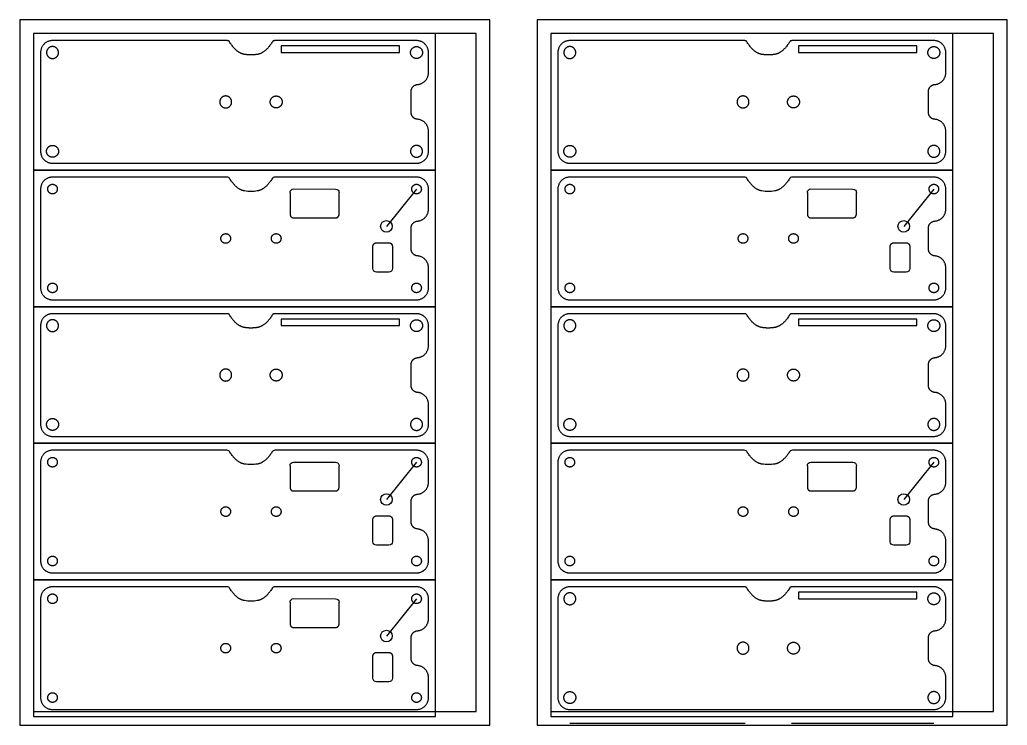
# Model space of a CAD drawing. Header units: millimetres. Extents: x 0 to 6370, y -460 to 1639.
# Drawn here: x 4022 to 4448.8, y 1115.7 to 1420.5 of the extents above; entities that cross this region are included whole.
import ezdxf

# ---------------------------------------------------------------- set-up
doc = ezdxf.new("R2010")
doc.units = ezdxf.units.MM
doc.layers.add('Default', color=7, linetype='Continuous', true_color=0x000000)
doc.layers.add('ESP', color=7, linetype='Continuous', true_color=0x000000)

msp = doc.modelspace()

# ---------------------------------------------------------------- linework, layer by layer
at = {"layer": 'Default', "color": 5}
for p, q in [((4031.01, 1406.35), (4031.01, 1363.67)), ((4198.64, 1397.67), (4198.64, 1406.35)), ((4254.57, 1406.35), (4254.57, 1363.67)), ((4422.21, 1397.67), (4422.21, 1406.35)), ((4191.14, 1380.49), (4191.14, 1389.54)), ((4414.71, 1380.49), (4414.71, 1389.54)), ((4198.64, 1363.67), (4198.64, 1372.35)), ((4422.21, 1363.67), (4422.21, 1372.35)), ((4031.01, 1347.35), (4031.01, 1304.67)), ((4198.64, 1338.67), (4198.64, 1347.35)), ((4254.57, 1347.35), (4254.57, 1304.67)), ((4422.21, 1338.67), (4422.21, 1347.35)), ((4191.14, 1321.49), (4191.14, 1330.54)), ((4414.71, 1321.49), (4414.71, 1330.54)), ((4198.64, 1304.67), (4198.64, 1313.35)), ((4422.21, 1304.67), (4422.21, 1313.35)), ((4031.01, 1288.35), (4031.01, 1245.67)), ((4198.64, 1279.67), (4198.64, 1288.35)), ((4254.57, 1288.35), (4254.57, 1245.67)), ((4422.21, 1279.67), (4422.21, 1288.35)), ((4191.14, 1262.49), (4191.14, 1271.54)), ((4414.71, 1262.49), (4414.71, 1271.54)), ((4198.64, 1245.67), (4198.64, 1254.35)), ((4422.21, 1245.67), (4422.21, 1254.35)), ((4031.01, 1229.35), (4031.01, 1186.67)), ((4198.64, 1220.67), (4198.64, 1229.35)), ((4254.57, 1229.35), (4254.57, 1186.67)), ((4422.21, 1220.67), (4422.21, 1229.35)), ((4191.14, 1203.49), (4191.14, 1212.54)), ((4414.71, 1203.49), (4414.71, 1212.54)), ((4198.64, 1186.67), (4198.64, 1195.35)), ((4422.21, 1186.67), (4422.21, 1195.35)), ((4031.01, 1170.35), (4031.01, 1127.67)), ((4198.64, 1161.67), (4198.64, 1170.35)), ((4254.57, 1170.35), (4254.57, 1127.67)), ((4422.21, 1161.67), (4422.21, 1170.35)), ((4191.14, 1144.49), (4191.14, 1153.54)), ((4414.71, 1144.49), (4414.71, 1153.54)), ((4198.64, 1127.67), (4198.64, 1136.35)), ((4422.21, 1127.67), (4422.21, 1136.35))]:
    msp.add_line(p, q, dxfattribs=at)
at = {"layer": 'Default', "color": 1}
for p, q in [((4138.84, 1345.85), (4138.84, 1336.44)), ((4160.01, 1336.44), (4160.01, 1345.85)), ((4362.41, 1345.85), (4362.41, 1336.44)), ((4383.57, 1336.44), (4383.57, 1345.85)), ((4140.34, 1334.94), (4158.51, 1334.94)), ((4363.91, 1334.94), (4382.07, 1334.94)), ((4176.15, 1324.14), (4181.55, 1324.14)), ((4399.71, 1324.14), (4405.11, 1324.14)), ((4138.84, 1227.85), (4138.84, 1218.44)), ((4160.01, 1218.44), (4160.01, 1227.85)), ((4362.41, 1227.85), (4362.41, 1218.44)), ((4383.57, 1218.44), (4383.57, 1227.85)), ((4140.34, 1216.94), (4158.51, 1216.94)), ((4363.91, 1216.94), (4382.07, 1216.94)), ((4176.15, 1206.14), (4181.55, 1206.14)), ((4399.71, 1206.14), (4405.11, 1206.14)), ((4138.84, 1168.85), (4138.84, 1159.44)), ((4160.01, 1159.44), (4160.01, 1168.85)), ((4140.34, 1157.94), (4158.51, 1157.94)), ((4176.15, 1147.14), (4181.55, 1147.14))]:
    msp.add_line(p, q, dxfattribs=at)
at = {"layer": 'Default', "color": 5}
for points in [[(4111.01, 1411.51), (4036.17, 1411.51)], [(4193.48, 1411.51), (4132.84, 1411.51)], [(4334.57, 1411.51), (4259.73, 1411.51)], [(4417.05, 1411.51), (4356.41, 1411.51)], [(4036.17, 1358.51), (4193.48, 1358.51)], [(4259.73, 1358.51), (4417.05, 1358.51)], [(4111.01, 1352.51), (4036.17, 1352.51)], [(4193.48, 1352.51), (4132.84, 1352.51)], [(4334.57, 1352.51), (4259.73, 1352.51)], [(4417.05, 1352.51), (4356.41, 1352.51)], [(4036.17, 1299.51), (4193.48, 1299.51)], [(4259.73, 1299.51), (4417.05, 1299.51)], [(4111.01, 1293.51), (4036.17, 1293.51)], [(4193.48, 1293.51), (4132.84, 1293.51)], [(4334.57, 1293.51), (4259.73, 1293.51)], [(4417.05, 1293.51), (4356.41, 1293.51)], [(4036.17, 1240.51), (4193.48, 1240.51)], [(4259.73, 1240.51), (4417.05, 1240.51)], [(4111.01, 1234.51), (4036.17, 1234.51)], [(4193.48, 1234.51), (4132.84, 1234.51)], [(4334.57, 1234.51), (4259.73, 1234.51)], [(4417.05, 1234.51), (4356.41, 1234.51)], [(4036.17, 1181.51), (4193.48, 1181.51)], [(4259.73, 1181.51), (4417.05, 1181.51)], [(4111.01, 1175.51), (4036.17, 1175.51)], [(4193.48, 1175.51), (4132.84, 1175.51)], [(4334.57, 1175.51), (4259.73, 1175.51)], [(4417.05, 1175.51), (4356.41, 1175.51)], [(4036.17, 1122.51), (4193.48, 1122.51)], [(4259.73, 1122.51), (4417.05, 1122.51)], [(4334.57, 1116.51), (4259.73, 1116.51)], [(4417.05, 1116.51), (4356.41, 1116.51)]]:
    msp.add_lwpolyline(points, dxfattribs=at)
at = {"layer": 'Default', "color": 1}
for points in [[(4186.16, 1409.2), (4135.01, 1409.2), (4135.01, 1406.35), (4186.16, 1406.35)], [(4409.72, 1409.2), (4358.57, 1409.2), (4358.57, 1406.35), (4409.72, 1406.35)], [(4186.16, 1291.2), (4135.01, 1291.2), (4135.01, 1288.35), (4186.16, 1288.35)], [(4409.72, 1291.2), (4358.57, 1291.2), (4358.57, 1288.35), (4409.72, 1288.35)], [(4409.72, 1173.2), (4358.57, 1173.2), (4358.57, 1170.35), (4409.72, 1170.35)]]:
    msp.add_lwpolyline(points, close=True, dxfattribs=at)
for points in [[(4183.05, 1322.64), (4183.05, 1313.01, -0.414214), (4181.55, 1311.51), (4176.15, 1311.51, -0.414214), (4174.65, 1313.01), (4174.65, 1322.64)], [(4406.61, 1322.64), (4406.61, 1313.01, -0.414214), (4405.11, 1311.51), (4399.71, 1311.51, -0.414214), (4398.21, 1313.01), (4398.21, 1322.64)], [(4183.05, 1204.64), (4183.05, 1195.01, -0.414214), (4181.55, 1193.51), (4176.15, 1193.51, -0.414214), (4174.65, 1195.01), (4174.65, 1204.64)], [(4406.61, 1204.64), (4406.61, 1195.01, -0.414214), (4405.11, 1193.51), (4399.71, 1193.51, -0.414214), (4398.21, 1195.01), (4398.21, 1204.64)], [(4183.05, 1145.64), (4183.05, 1136.01, -0.414214), (4181.55, 1134.51), (4176.15, 1134.51, -0.414214), (4174.65, 1136.01), (4174.65, 1145.64)]]:
    msp.add_lwpolyline(points, format="xyb", dxfattribs=at)
at = {"layer": 'Default', "color": 5}
for centre, radius, start, end in [((4111.01, 1342.06), 10.45, 84.953, 90), ((4111.85, 1351.56), 0.914, 31.4535, 84.953), ((4132, 1351.56), 0.914, 95.0479, 148.5465), ((4132.84, 1342.06), 10.45, 90, 95.0479), ((4334.57, 1342.06), 10.45, 84.953, 90), ((4335.41, 1351.56), 0.914, 31.4535, 84.953), ((4355.57, 1351.56), 0.914, 95.0479, 148.5465), ((4356.41, 1342.06), 10.45, 90, 95.0479), ((4111.01, 1224.06), 10.45, 84.953, 90), ((4111.85, 1233.56), 0.914, 31.4535, 84.953), ((4132, 1233.56), 0.914, 95.0479, 148.5465), ((4132.84, 1224.06), 10.45, 90, 95.0479), ((4334.57, 1224.06), 10.45, 84.953, 90), ((4335.41, 1233.56), 0.914, 31.4535, 84.953), ((4355.57, 1233.56), 0.914, 95.0479, 148.5465), ((4356.41, 1224.06), 10.45, 90, 95.0479), ((4111.01, 1165.06), 10.45, 84.953, 90), ((4111.85, 1174.56), 0.914, 31.4535, 84.953), ((4132, 1174.56), 0.914, 95.0479, 148.5465), ((4132.84, 1165.06), 10.45, 90, 95.0479), ((4334.57, 1106.06), 10.45, 84.953, 90), ((4356.41, 1106.06), 10.45, 90, 95.0479)]:
    msp.add_arc(centre, radius, start, end, dxfattribs=at)
at = {"layer": 'Default', "color": 5, "extrusion": (0, 0, -1)}
for centre, start, end in [((-4121.92, 1363.56), 270, 279.1551), ((-4121.92, 1363.56), 260.8449, 270), ((-4345.49, 1363.56), 270, 279.1551), ((-4345.49, 1363.56), 260.8449, 270), ((-4121.92, 1245.56), 270, 279.1551), ((-4121.92, 1245.56), 260.8449, 270), ((-4345.49, 1245.56), 270, 279.1551), ((-4345.49, 1245.56), 260.8449, 270), ((-4121.92, 1186.56), 270, 279.1551), ((-4121.92, 1186.56), 260.8449, 270)]:
    msp.add_arc(centre, 17.24, start, end, dxfattribs=at)
at = {"layer": 'Default', "color": 1, "extrusion": (0, 0, -1)}
for centre, start, end in [((-4140.34, 1345.91), 357.9601, 87.9601), ((-4158.51, 1345.85), 90, 180), ((-4363.91, 1345.91), 357.9601, 87.9601), ((-4382.07, 1345.85), 90, 180), ((-4140.34, 1227.91), 357.9601, 87.9601), ((-4158.51, 1227.85), 90, 180), ((-4363.91, 1227.91), 357.9601, 87.9601), ((-4382.07, 1227.85), 90, 180), ((-4140.34, 1168.91), 357.9601, 87.9601), ((-4158.51, 1168.85), 90, 180)]:
    msp.add_arc(centre, 1.5, start, end, dxfattribs=at)
at = {"layer": 'Default', "color": 5}
for points, weights in [([(4036.17, 1411.51), (4031.01, 1411.51), (4031.01, 1406.35)], [1, 0.707106781187, 1]), ([(4111.93, 1411.47), (4111.47, 1411.51), (4111.01, 1411.51)], [1, 0.999030253958, 1]), ([(4111.01, 1411.51), (4111.01, 1411.51), (4111.01, 1411.51)], [0.999994862204, 0.999996238624, 0.999997615138]), ([(4112.63, 1411.04), (4112.39, 1411.43), (4111.93, 1411.47)], [1, 0.89298073496, 1]), ([(4119.18, 1405.54), (4115.64, 1406.11), (4112.63, 1411.04)], [1, 0.979064273689, 1]), ([(4131.22, 1411.04), (4128.21, 1406.11), (4124.67, 1405.54)], [1.00000237525, 0.979066609271, 1.00000237525]), ([(4131.92, 1411.47), (4131.46, 1411.43), (4131.22, 1411.04)], [1, 0.892984221784, 1]), ([(4132.84, 1411.51), (4132.38, 1411.51), (4131.92, 1411.47)], [1, 0.999029913385, 1]), ([(4198.64, 1406.35), (4198.64, 1411.51), (4193.48, 1411.51)], [1, 0.707106781187, 1]), ([(4198.64, 1406.35), (4198.64, 1411.51), (4193.48, 1411.51)], [1, 0.707106781187, 1]), ([(4259.73, 1411.51), (4254.57, 1411.51), (4254.57, 1406.35)], [1, 0.707106781187, 1]), ([(4335.49, 1411.47), (4335.03, 1411.51), (4334.57, 1411.51)], [1, 0.999030253958, 1]), ([(4334.57, 1411.51), (4334.57, 1411.51), (4334.57, 1411.51)], [0.999994862204, 0.999996238624, 0.999997615138]), ([(4336.19, 1411.04), (4335.95, 1411.43), (4335.49, 1411.47)], [1, 0.89298073496, 1]), ([(4342.75, 1405.54), (4339.21, 1406.11), (4336.19, 1411.04)], [1, 0.979064273689, 1]), ([(4354.79, 1411.04), (4351.77, 1406.11), (4348.23, 1405.54)], [1.00000237525, 0.979066609271, 1.00000237525]), ([(4355.49, 1411.47), (4355.03, 1411.43), (4354.79, 1411.04)], [1, 0.892984221784, 1]), ([(4356.41, 1411.51), (4355.95, 1411.51), (4355.49, 1411.47)], [1, 0.999029913385, 1]), ([(4422.21, 1406.35), (4422.21, 1411.51), (4417.05, 1411.51)], [1, 0.707106781187, 1]), ([(4422.21, 1406.35), (4422.21, 1411.51), (4417.05, 1411.51)], [1, 0.707106781187, 1]), ([(4121.92, 1405.32), (4120.54, 1405.32), (4119.18, 1405.54)], [1, 0.996810239212, 1]), ([(4124.67, 1405.54), (4123.3, 1405.32), (4121.92, 1405.32)], [1, 0.996810235292, 1]), ([(4345.49, 1405.32), (4344.11, 1405.32), (4342.75, 1405.54)], [1, 0.996810239212, 1]), ([(4348.23, 1405.54), (4346.87, 1405.32), (4345.49, 1405.32)], [1, 0.996810235292, 1]), ([(4193.9, 1392.53), (4198.64, 1392.91), (4198.64, 1397.67)], [1, 0.735061629416, 1]), ([(4417.46, 1392.53), (4422.21, 1392.91), (4422.21, 1397.67)], [1, 0.735061629416, 1]), ([(4191.14, 1389.54), (4191.14, 1392.31), (4193.9, 1392.53)], [1, 0.735061629416, 1]), ([(4414.71, 1389.54), (4414.71, 1392.31), (4417.46, 1392.53)], [1, 0.735061629416, 1]), ([(4193.9, 1377.5), (4191.14, 1377.72), (4191.14, 1380.49)], [1, 0.735061629416, 1]), ([(4417.46, 1377.5), (4414.71, 1377.72), (4414.71, 1380.49)], [1, 0.735061629416, 1]), ([(4198.64, 1372.35), (4198.64, 1377.11), (4193.9, 1377.5)], [1, 0.735061629416, 1]), ([(4422.21, 1372.35), (4422.21, 1377.11), (4417.46, 1377.5)], [1, 0.735061629416, 1]), ([(4031.01, 1363.67), (4031.01, 1358.51), (4036.17, 1358.51)], [1, 0.707106781187, 1]), ([(4193.48, 1358.51), (4198.64, 1358.51), (4198.64, 1363.67)], [1, 0.707106781187, 1]), ([(4254.57, 1363.67), (4254.57, 1358.51), (4259.73, 1358.51)], [1, 0.707106781187, 1]), ([(4417.05, 1358.51), (4422.21, 1358.51), (4422.21, 1363.67)], [1, 0.707106781187, 1]), ([(4036.17, 1352.51), (4031.01, 1352.51), (4031.01, 1347.35)], [1, 0.707106781187, 1]), ([(4111.01, 1352.51), (4111.01, 1352.51), (4111.01, 1352.51)], [0.999994862295, 0.999996238669, 0.999997615138]), ([(4119.18, 1346.54), (4115.64, 1347.11), (4112.63, 1352.04)], [1, 0.979064273689, 1]), ([(4131.22, 1352.04), (4128.21, 1347.11), (4124.67, 1346.54)], [1.00000237525, 0.979066609271, 1.00000237525]), ([(4198.64, 1347.35), (4198.64, 1352.51), (4193.48, 1352.51)], [1, 0.707106781187, 1]), ([(4259.73, 1352.51), (4254.57, 1352.51), (4254.57, 1347.35)], [1, 0.707106781187, 1]), ([(4334.57, 1352.51), (4334.57, 1352.51), (4334.57, 1352.51)], [0.999994862295, 0.999996238669, 0.999997615138]), ([(4342.75, 1346.54), (4339.21, 1347.11), (4336.19, 1352.04)], [1, 0.979064273689, 1]), ([(4354.79, 1352.04), (4351.77, 1347.11), (4348.23, 1346.54)], [1.00000237525, 0.979066609271, 1.00000237525]), ([(4422.21, 1347.35), (4422.21, 1352.51), (4417.05, 1352.51)], [1, 0.707106781187, 1]), ([(4193.9, 1333.53), (4198.64, 1333.91), (4198.64, 1338.67)], [1, 0.735061629416, 1]), ([(4417.46, 1333.53), (4422.21, 1333.91), (4422.21, 1338.67)], [1, 0.735061629416, 1]), ([(4191.14, 1330.54), (4191.14, 1333.31), (4193.9, 1333.53)], [1, 0.735061629416, 1]), ([(4414.71, 1330.54), (4414.71, 1333.31), (4417.46, 1333.53)], [1, 0.735061629416, 1]), ([(4193.9, 1318.5), (4191.14, 1318.72), (4191.14, 1321.49)], [1, 0.735061629416, 1]), ([(4417.46, 1318.5), (4414.71, 1318.72), (4414.71, 1321.49)], [1, 0.735061629416, 1]), ([(4198.64, 1313.35), (4198.64, 1318.11), (4193.9, 1318.5)], [1, 0.735061629416, 1]), ([(4422.21, 1313.35), (4422.21, 1318.11), (4417.46, 1318.5)], [1, 0.735061629416, 1]), ([(4031.01, 1304.67), (4031.01, 1299.51), (4036.17, 1299.51)], [1, 0.707106781187, 1]), ([(4193.48, 1299.51), (4198.64, 1299.51), (4198.64, 1304.67)], [1, 0.707106781187, 1]), ([(4254.57, 1304.67), (4254.57, 1299.51), (4259.73, 1299.51)], [1, 0.707106781187, 1]), ([(4417.05, 1299.51), (4422.21, 1299.51), (4422.21, 1304.67)], [1, 0.707106781187, 1]), ([(4036.17, 1293.51), (4031.01, 1293.51), (4031.01, 1288.35)], [1, 0.707106781187, 1]), ([(4111.93, 1293.47), (4111.47, 1293.51), (4111.01, 1293.51)], [1, 0.999030253958, 1]), ([(4111.01, 1293.51), (4111.01, 1293.51), (4111.01, 1293.51)], [0.999994862204, 0.999996238624, 0.999997615138]), ([(4112.63, 1293.04), (4112.39, 1293.43), (4111.93, 1293.47)], [1, 0.89298073496, 1]), ([(4131.92, 1293.47), (4131.46, 1293.43), (4131.22, 1293.04)], [1, 0.892984221784, 1]), ([(4132.84, 1293.51), (4132.38, 1293.51), (4131.92, 1293.47)], [1, 0.999029913385, 1]), ([(4198.64, 1288.35), (4198.64, 1293.51), (4193.48, 1293.51)], [1, 0.707106781187, 1]), ([(4198.64, 1288.35), (4198.64, 1293.51), (4193.48, 1293.51)], [1, 0.707106781187, 1]), ([(4259.73, 1293.51), (4254.57, 1293.51), (4254.57, 1288.35)], [1, 0.707106781187, 1]), ([(4335.49, 1293.47), (4335.03, 1293.51), (4334.57, 1293.51)], [1, 0.999030253958, 1]), ([(4334.57, 1293.51), (4334.57, 1293.51), (4334.57, 1293.51)], [0.999994862204, 0.999996238624, 0.999997615138]), ([(4336.19, 1293.04), (4335.95, 1293.43), (4335.49, 1293.47)], [1, 0.89298073496, 1]), ([(4355.49, 1293.47), (4355.03, 1293.43), (4354.79, 1293.04)], [1, 0.892984221784, 1]), ([(4356.41, 1293.51), (4355.95, 1293.51), (4355.49, 1293.47)], [1, 0.999029913385, 1]), ([(4422.21, 1288.35), (4422.21, 1293.51), (4417.05, 1293.51)], [1, 0.707106781187, 1]), ([(4422.21, 1288.35), (4422.21, 1293.51), (4417.05, 1293.51)], [1, 0.707106781187, 1]), ([(4119.18, 1287.54), (4115.64, 1288.11), (4112.63, 1293.04)], [1, 0.979064273689, 1]), ([(4131.22, 1293.04), (4128.21, 1288.11), (4124.67, 1287.54)], [1.00000237525, 0.979066609271, 1.00000237525]), ([(4342.75, 1287.54), (4339.21, 1288.11), (4336.19, 1293.04)], [1, 0.979064273689, 1]), ([(4354.79, 1293.04), (4351.77, 1288.11), (4348.23, 1287.54)], [1.00000237525, 0.979066609271, 1.00000237525]), ([(4121.92, 1287.32), (4120.54, 1287.32), (4119.18, 1287.54)], [1, 0.996810239212, 1]), ([(4124.67, 1287.54), (4123.3, 1287.32), (4121.92, 1287.32)], [1, 0.996810235292, 1]), ([(4345.49, 1287.32), (4344.11, 1287.32), (4342.75, 1287.54)], [1, 0.996810239212, 1]), ([(4348.23, 1287.54), (4346.87, 1287.32), (4345.49, 1287.32)], [1, 0.996810235292, 1]), ([(4193.9, 1274.53), (4198.64, 1274.91), (4198.64, 1279.67)], [1, 0.735061629416, 1]), ([(4417.46, 1274.53), (4422.21, 1274.91), (4422.21, 1279.67)], [1, 0.735061629416, 1]), ([(4191.14, 1271.54), (4191.14, 1274.31), (4193.9, 1274.53)], [1, 0.735061629416, 1]), ([(4414.71, 1271.54), (4414.71, 1274.31), (4417.46, 1274.53)], [1, 0.735061629416, 1]), ([(4193.9, 1259.5), (4191.14, 1259.72), (4191.14, 1262.49)], [1, 0.735061629416, 1]), ([(4198.64, 1254.35), (4198.64, 1259.11), (4193.9, 1259.5)], [1, 0.735061629416, 1]), ([(4417.46, 1259.5), (4414.71, 1259.72), (4414.71, 1262.49)], [1, 0.735061629416, 1]), ([(4422.21, 1254.35), (4422.21, 1259.11), (4417.46, 1259.5)], [1, 0.735061629416, 1]), ([(4031.01, 1245.67), (4031.01, 1240.51), (4036.17, 1240.51)], [1, 0.707106781187, 1]), ([(4193.48, 1240.51), (4198.64, 1240.51), (4198.64, 1245.67)], [1, 0.707106781187, 1]), ([(4254.57, 1245.67), (4254.57, 1240.51), (4259.73, 1240.51)], [1, 0.707106781187, 1]), ([(4417.05, 1240.51), (4422.21, 1240.51), (4422.21, 1245.67)], [1, 0.707106781187, 1]), ([(4036.17, 1234.51), (4031.01, 1234.51), (4031.01, 1229.35)], [1, 0.707106781187, 1]), ([(4111.01, 1234.51), (4111.01, 1234.51), (4111.01, 1234.51)], [0.999994862295, 0.999996238669, 0.999997615138]), ([(4119.18, 1228.54), (4115.64, 1229.11), (4112.63, 1234.04)], [1, 0.979064273689, 1]), ([(4131.22, 1234.04), (4128.21, 1229.11), (4124.67, 1228.54)], [1.00000237525, 0.979066609271, 1.00000237525]), ([(4198.64, 1229.35), (4198.64, 1234.51), (4193.48, 1234.51)], [1, 0.707106781187, 1]), ([(4259.73, 1234.51), (4254.57, 1234.51), (4254.57, 1229.35)], [1, 0.707106781187, 1]), ([(4334.57, 1234.51), (4334.57, 1234.51), (4334.57, 1234.51)], [0.999994862295, 0.999996238669, 0.999997615138]), ([(4342.75, 1228.54), (4339.21, 1229.11), (4336.19, 1234.04)], [1, 0.979064273689, 1]), ([(4354.79, 1234.04), (4351.77, 1229.11), (4348.23, 1228.54)], [1.00000237525, 0.979066609271, 1.00000237525]), ([(4422.21, 1229.35), (4422.21, 1234.51), (4417.05, 1234.51)], [1, 0.707106781187, 1]), ([(4193.9, 1215.53), (4198.64, 1215.91), (4198.64, 1220.67)], [1, 0.735061629416, 1]), ([(4417.46, 1215.53), (4422.21, 1215.91), (4422.21, 1220.67)], [1, 0.735061629416, 1]), ([(4191.14, 1212.54), (4191.14, 1215.31), (4193.9, 1215.53)], [1, 0.735061629416, 1]), ([(4414.71, 1212.54), (4414.71, 1215.31), (4417.46, 1215.53)], [1, 0.735061629416, 1]), ([(4193.9, 1200.5), (4191.14, 1200.72), (4191.14, 1203.49)], [1, 0.735061629416, 1]), ([(4417.46, 1200.5), (4414.71, 1200.72), (4414.71, 1203.49)], [1, 0.735061629416, 1]), ([(4198.64, 1195.35), (4198.64, 1200.11), (4193.9, 1200.5)], [1, 0.735061629416, 1]), ([(4422.21, 1195.35), (4422.21, 1200.11), (4417.46, 1200.5)], [1, 0.735061629416, 1]), ([(4031.01, 1186.67), (4031.01, 1181.51), (4036.17, 1181.51)], [1, 0.707106781187, 1]), ([(4193.48, 1181.51), (4198.64, 1181.51), (4198.64, 1186.67)], [1, 0.707106781187, 1]), ([(4254.57, 1186.67), (4254.57, 1181.51), (4259.73, 1181.51)], [1, 0.707106781187, 1]), ([(4417.05, 1181.51), (4422.21, 1181.51), (4422.21, 1186.67)], [1, 0.707106781187, 1]), ([(4036.17, 1175.51), (4031.01, 1175.51), (4031.01, 1170.35)], [1, 0.707106781187, 1]), ([(4111.01, 1175.51), (4111.01, 1175.51), (4111.01, 1175.51)], [0.999994862295, 0.999996238669, 0.999997615138]), ([(4119.18, 1169.54), (4115.64, 1170.11), (4112.63, 1175.04)], [1, 0.979064273689, 1]), ([(4131.22, 1175.04), (4128.21, 1170.11), (4124.67, 1169.54)], [1.00000237525, 0.979066609271, 1.00000237525]), ([(4198.64, 1170.35), (4198.64, 1175.51), (4193.48, 1175.51)], [1, 0.707106781187, 1]), ([(4259.73, 1175.51), (4254.57, 1175.51), (4254.57, 1170.35)], [1, 0.707106781187, 1]), ([(4335.49, 1175.47), (4335.03, 1175.51), (4334.57, 1175.51)], [1, 0.999030253958, 1]), ([(4334.57, 1175.51), (4334.57, 1175.51), (4334.57, 1175.51)], [0.999994862204, 0.999996238624, 0.999997615138]), ([(4336.19, 1175.04), (4335.95, 1175.43), (4335.49, 1175.47)], [1, 0.89298073496, 1]), ([(4342.75, 1169.54), (4339.21, 1170.11), (4336.19, 1175.04)], [1, 0.979064273689, 1]), ([(4354.79, 1175.04), (4351.77, 1170.11), (4348.23, 1169.54)], [1.00000237525, 0.979066609271, 1.00000237525]), ([(4355.49, 1175.47), (4355.03, 1175.43), (4354.79, 1175.04)], [1, 0.892984221784, 1]), ([(4356.41, 1175.51), (4355.95, 1175.51), (4355.49, 1175.47)], [1, 0.999029913385, 1]), ([(4422.21, 1170.35), (4422.21, 1175.51), (4417.05, 1175.51)], [1, 0.707106781187, 1]), ([(4422.21, 1170.35), (4422.21, 1175.51), (4417.05, 1175.51)], [1, 0.707106781187, 1]), ([(4345.49, 1169.32), (4344.11, 1169.32), (4342.75, 1169.54)], [1, 0.996810239212, 1]), ([(4348.23, 1169.54), (4346.87, 1169.32), (4345.49, 1169.32)], [1, 0.996810235292, 1]), ([(4193.9, 1156.53), (4198.64, 1156.91), (4198.64, 1161.67)], [1, 0.735061629416, 1]), ([(4417.46, 1156.53), (4422.21, 1156.91), (4422.21, 1161.67)], [1, 0.735061629416, 1]), ([(4191.14, 1153.54), (4191.14, 1156.31), (4193.9, 1156.53)], [1, 0.735061629416, 1]), ([(4414.71, 1153.54), (4414.71, 1156.31), (4417.46, 1156.53)], [1, 0.735061629416, 1]), ([(4193.9, 1141.5), (4191.14, 1141.72), (4191.14, 1144.49)], [1, 0.735061629416, 1]), ([(4417.46, 1141.5), (4414.71, 1141.72), (4414.71, 1144.49)], [1, 0.735061629416, 1]), ([(4198.64, 1136.35), (4198.64, 1141.11), (4193.9, 1141.5)], [1, 0.735061629416, 1]), ([(4422.21, 1136.35), (4422.21, 1141.11), (4417.46, 1141.5)], [1, 0.735061629416, 1]), ([(4031.01, 1127.67), (4031.01, 1122.51), (4036.17, 1122.51)], [1, 0.707106781187, 1]), ([(4193.48, 1122.51), (4198.64, 1122.51), (4198.64, 1127.67)], [1, 0.707106781187, 1]), ([(4254.57, 1127.67), (4254.57, 1122.51), (4259.73, 1122.51)], [1, 0.707106781187, 1]), ([(4417.05, 1122.51), (4422.21, 1122.51), (4422.21, 1127.67)], [1, 0.707106781187, 1]), ([(4334.57, 1116.51), (4334.57, 1116.51), (4334.57, 1116.51)], [0.999994862295, 0.999996238669, 0.999997615138])]:
    msp.add_rational_spline(points, weights, degree=2, dxfattribs=at)
at = {"layer": 'Default', "color": 1}
for points, knots in [([(4033.59, 1406.35), (4033.59, 1408.93), (4036.17, 1408.93), (4038.75, 1408.93), (4038.75, 1406.35), (4038.75, 1403.77), (4036.17, 1403.77), (4033.59, 1403.77), (4033.59, 1406.35)], [0, 0, 0, 4.052164, 4.052164, 8.104327, 8.104327, 12.156491, 12.156491, 16.208655, 16.208655, 16.208655]), ([(4196.06, 1406.35), (4196.06, 1408.93), (4193.48, 1408.93), (4190.9, 1408.93), (4190.9, 1406.35), (4190.9, 1403.77), (4193.48, 1403.77), (4196.06, 1403.77), (4196.06, 1406.35)], [0, 0, 0, 4.052164, 4.052164, 8.104327, 8.104327, 12.156491, 12.156491, 16.208655, 16.208655, 16.208655]), ([(4257.15, 1406.35), (4257.15, 1408.93), (4259.73, 1408.93), (4262.31, 1408.93), (4262.31, 1406.35), (4262.31, 1403.77), (4259.73, 1403.77), (4257.15, 1403.77), (4257.15, 1406.35)], [0, 0, 0, 4.052164, 4.052164, 8.104327, 8.104327, 12.156491, 12.156491, 16.208655, 16.208655, 16.208655]), ([(4419.63, 1406.35), (4419.63, 1408.93), (4417.05, 1408.93), (4414.47, 1408.93), (4414.47, 1406.35), (4414.47, 1403.77), (4417.05, 1403.77), (4419.63, 1403.77), (4419.63, 1406.35)], [0, 0, 0, 4.052164, 4.052164, 8.104327, 8.104327, 12.156491, 12.156491, 16.208655, 16.208655, 16.208655]), ([(4108.43, 1385.01), (4108.43, 1387.59), (4111.01, 1387.59), (4113.59, 1387.59), (4113.59, 1385.01), (4113.59, 1382.43), (4111.01, 1382.43), (4108.43, 1382.43), (4108.43, 1385.01)], [0, 0, 0, 4.052164, 4.052164, 8.104327, 8.104327, 12.156491, 12.156491, 16.208655, 16.208655, 16.208655]), ([(4135.41, 1385.01), (4135.41, 1387.59), (4132.83, 1387.59), (4130.25, 1387.59), (4130.25, 1385.01), (4130.25, 1382.43), (4132.83, 1382.43), (4135.41, 1382.43), (4135.41, 1385.01)], [0, 0, 0, 4.052164, 4.052164, 8.104327, 8.104327, 12.156491, 12.156491, 16.208655, 16.208655, 16.208655]), ([(4332, 1385.01), (4332, 1387.59), (4334.58, 1387.59), (4337.16, 1387.59), (4337.16, 1385.01), (4337.16, 1382.43), (4334.58, 1382.43), (4332, 1382.43), (4332, 1385.01)], [0, 0, 0, 4.052164, 4.052164, 8.104327, 8.104327, 12.156491, 12.156491, 16.208655, 16.208655, 16.208655]), ([(4358.98, 1385.01), (4358.98, 1387.59), (4356.4, 1387.59), (4353.82, 1387.59), (4353.82, 1385.01), (4353.82, 1382.43), (4356.4, 1382.43), (4358.98, 1382.43), (4358.98, 1385.01)], [0, 0, 0, 4.052164, 4.052164, 8.104327, 8.104327, 12.156491, 12.156491, 16.208655, 16.208655, 16.208655]), ([(4033.59, 1363.67), (4033.59, 1361.09), (4036.17, 1361.09), (4038.75, 1361.09), (4038.75, 1363.67), (4038.75, 1366.25), (4036.17, 1366.25), (4033.59, 1366.25), (4033.59, 1363.67)], [0, 0, 0, 4.052164, 4.052164, 8.104327, 8.104327, 12.156491, 12.156491, 16.208655, 16.208655, 16.208655]), ([(4196.06, 1363.67), (4196.06, 1361.09), (4193.48, 1361.09), (4190.9, 1361.09), (4190.9, 1363.67), (4190.9, 1366.25), (4193.48, 1366.25), (4196.06, 1366.25), (4196.06, 1363.67)], [0, 0, 0, 4.052164, 4.052164, 8.104327, 8.104327, 12.156491, 12.156491, 16.208655, 16.208655, 16.208655]), ([(4257.15, 1363.67), (4257.15, 1361.09), (4259.73, 1361.09), (4262.31, 1361.09), (4262.31, 1363.67), (4262.31, 1366.25), (4259.73, 1366.25), (4257.15, 1366.25), (4257.15, 1363.67)], [0, 0, 0, 4.052164, 4.052164, 8.104327, 8.104327, 12.156491, 12.156491, 16.208655, 16.208655, 16.208655]), ([(4419.63, 1363.67), (4419.63, 1361.09), (4417.05, 1361.09), (4414.47, 1361.09), (4414.47, 1363.67), (4414.47, 1366.25), (4417.05, 1366.25), (4419.63, 1366.25), (4419.63, 1363.67)], [0, 0, 0, 4.052164, 4.052164, 8.104327, 8.104327, 12.156491, 12.156491, 16.208655, 16.208655, 16.208655]), ([(4034.08, 1347.35), (4034.08, 1345.27), (4036.17, 1345.27), (4038.25, 1345.27), (4038.25, 1347.35), (4038.25, 1349.44), (4036.17, 1349.44), (4034.08, 1349.44), (4034.08, 1347.35)], [0, 0, 0, 3.271655, 3.271655, 6.543309, 6.543309, 9.814964, 9.814964, 13.086618, 13.086618, 13.086618]), ([(4191.4, 1347.35), (4191.4, 1345.27), (4193.48, 1345.27), (4195.57, 1345.27), (4195.57, 1347.35), (4195.57, 1349.44), (4193.48, 1349.44), (4191.4, 1349.44), (4191.4, 1347.35)], [0, 0, 0, 3.271655, 3.271655, 6.543309, 6.543309, 9.814964, 9.814964, 13.086618, 13.086618, 13.086618]), ([(4257.65, 1347.35), (4257.65, 1345.27), (4259.73, 1345.27), (4261.81, 1345.27), (4261.81, 1347.35), (4261.81, 1349.44), (4259.73, 1349.44), (4257.65, 1349.44), (4257.65, 1347.35)], [0, 0, 0, 3.271655, 3.271655, 6.543309, 6.543309, 9.814964, 9.814964, 13.086618, 13.086618, 13.086618]), ([(4414.96, 1347.35), (4414.96, 1345.27), (4417.05, 1345.27), (4419.13, 1345.27), (4419.13, 1347.35), (4419.13, 1349.44), (4417.05, 1349.44), (4414.96, 1349.44), (4414.96, 1347.35)], [0, 0, 0, 3.271655, 3.271655, 6.543309, 6.543309, 9.814964, 9.814964, 13.086618, 13.086618, 13.086618]), ([(4108.93, 1326.01), (4108.93, 1323.93), (4111.01, 1323.93), (4113.1, 1323.93), (4113.1, 1326.01), (4113.1, 1328.1), (4111.01, 1328.1), (4108.93, 1328.1), (4108.93, 1326.01)], [0, 0, 0, 3.271655, 3.271655, 6.543309, 6.543309, 9.814964, 9.814964, 13.086618, 13.086618, 13.086618]), ([(4130.75, 1326.01), (4130.75, 1323.93), (4132.83, 1323.93), (4134.92, 1323.93), (4134.92, 1326.01), (4134.92, 1328.1), (4132.83, 1328.1), (4130.75, 1328.1), (4130.75, 1326.01)], [0, 0, 0, 3.271655, 3.271655, 6.543309, 6.543309, 9.814964, 9.814964, 13.086618, 13.086618, 13.086618]), ([(4332.5, 1326.01), (4332.5, 1323.93), (4334.58, 1323.93), (4336.66, 1323.93), (4336.66, 1326.01), (4336.66, 1328.1), (4334.58, 1328.1), (4332.5, 1328.1), (4332.5, 1326.01)], [0, 0, 0, 3.271655, 3.271655, 6.543309, 6.543309, 9.814964, 9.814964, 13.086618, 13.086618, 13.086618]), ([(4354.32, 1326.01), (4354.32, 1323.93), (4356.4, 1323.93), (4358.48, 1323.93), (4358.48, 1326.01), (4358.48, 1328.1), (4356.4, 1328.1), (4354.32, 1328.1), (4354.32, 1326.01)], [0, 0, 0, 3.271655, 3.271655, 6.543309, 6.543309, 9.814964, 9.814964, 13.086618, 13.086618, 13.086618]), ([(4034.08, 1304.67), (4034.08, 1302.59), (4036.17, 1302.59), (4038.25, 1302.59), (4038.25, 1304.67), (4038.25, 1306.75), (4036.17, 1306.75), (4034.08, 1306.75), (4034.08, 1304.67)], [0, 0, 0, 3.271655, 3.271655, 6.543309, 6.543309, 9.814964, 9.814964, 13.086618, 13.086618, 13.086618]), ([(4191.4, 1304.67), (4191.4, 1302.59), (4193.48, 1302.59), (4195.57, 1302.59), (4195.57, 1304.67), (4195.57, 1306.75), (4193.48, 1306.75), (4191.4, 1306.75), (4191.4, 1304.67)], [0, 0, 0, 3.271655, 3.271655, 6.543309, 6.543309, 9.814964, 9.814964, 13.086618, 13.086618, 13.086618]), ([(4257.65, 1304.67), (4257.65, 1302.59), (4259.73, 1302.59), (4261.81, 1302.59), (4261.81, 1304.67), (4261.81, 1306.75), (4259.73, 1306.75), (4257.65, 1306.75), (4257.65, 1304.67)], [0, 0, 0, 3.271655, 3.271655, 6.543309, 6.543309, 9.814964, 9.814964, 13.086618, 13.086618, 13.086618]), ([(4414.96, 1304.67), (4414.96, 1302.59), (4417.05, 1302.59), (4419.13, 1302.59), (4419.13, 1304.67), (4419.13, 1306.75), (4417.05, 1306.75), (4414.96, 1306.75), (4414.96, 1304.67)], [0, 0, 0, 3.271655, 3.271655, 6.543309, 6.543309, 9.814964, 9.814964, 13.086618, 13.086618, 13.086618]), ([(4033.59, 1288.35), (4033.59, 1290.93), (4036.17, 1290.93), (4038.75, 1290.93), (4038.75, 1288.35), (4038.75, 1285.77), (4036.17, 1285.77), (4033.59, 1285.77), (4033.59, 1288.35)], [0, 0, 0, 4.052164, 4.052164, 8.104327, 8.104327, 12.156491, 12.156491, 16.208655, 16.208655, 16.208655]), ([(4196.06, 1288.35), (4196.06, 1290.93), (4193.48, 1290.93), (4190.9, 1290.93), (4190.9, 1288.35), (4190.9, 1285.77), (4193.48, 1285.77), (4196.06, 1285.77), (4196.06, 1288.35)], [0, 0, 0, 4.052164, 4.052164, 8.104327, 8.104327, 12.156491, 12.156491, 16.208655, 16.208655, 16.208655]), ([(4257.15, 1288.35), (4257.15, 1290.93), (4259.73, 1290.93), (4262.31, 1290.93), (4262.31, 1288.35), (4262.31, 1285.77), (4259.73, 1285.77), (4257.15, 1285.77), (4257.15, 1288.35)], [0, 0, 0, 4.052164, 4.052164, 8.104327, 8.104327, 12.156491, 12.156491, 16.208655, 16.208655, 16.208655]), ([(4419.63, 1288.35), (4419.63, 1290.93), (4417.05, 1290.93), (4414.47, 1290.93), (4414.47, 1288.35), (4414.47, 1285.77), (4417.05, 1285.77), (4419.63, 1285.77), (4419.63, 1288.35)], [0, 0, 0, 4.052164, 4.052164, 8.104327, 8.104327, 12.156491, 12.156491, 16.208655, 16.208655, 16.208655]), ([(4108.43, 1267.01), (4108.43, 1269.59), (4111.01, 1269.59), (4113.59, 1269.59), (4113.59, 1267.01), (4113.59, 1264.43), (4111.01, 1264.43), (4108.43, 1264.43), (4108.43, 1267.01)], [0, 0, 0, 4.052164, 4.052164, 8.104327, 8.104327, 12.156491, 12.156491, 16.208655, 16.208655, 16.208655]), ([(4135.41, 1267.01), (4135.41, 1269.59), (4132.83, 1269.59), (4130.25, 1269.59), (4130.25, 1267.01), (4130.25, 1264.43), (4132.83, 1264.43), (4135.41, 1264.43), (4135.41, 1267.01)], [0, 0, 0, 4.052164, 4.052164, 8.104327, 8.104327, 12.156491, 12.156491, 16.208655, 16.208655, 16.208655]), ([(4332, 1267.01), (4332, 1269.59), (4334.58, 1269.59), (4337.16, 1269.59), (4337.16, 1267.01), (4337.16, 1264.43), (4334.58, 1264.43), (4332, 1264.43), (4332, 1267.01)], [0, 0, 0, 4.052164, 4.052164, 8.104327, 8.104327, 12.156491, 12.156491, 16.208655, 16.208655, 16.208655]), ([(4358.98, 1267.01), (4358.98, 1269.59), (4356.4, 1269.59), (4353.82, 1269.59), (4353.82, 1267.01), (4353.82, 1264.43), (4356.4, 1264.43), (4358.98, 1264.43), (4358.98, 1267.01)], [0, 0, 0, 4.052164, 4.052164, 8.104327, 8.104327, 12.156491, 12.156491, 16.208655, 16.208655, 16.208655]), ([(4033.59, 1245.67), (4033.59, 1243.09), (4036.17, 1243.09), (4038.75, 1243.09), (4038.75, 1245.67), (4038.75, 1248.25), (4036.17, 1248.25), (4033.59, 1248.25), (4033.59, 1245.67)], [0, 0, 0, 4.052164, 4.052164, 8.104327, 8.104327, 12.156491, 12.156491, 16.208655, 16.208655, 16.208655]), ([(4196.06, 1245.67), (4196.06, 1243.09), (4193.48, 1243.09), (4190.9, 1243.09), (4190.9, 1245.67), (4190.9, 1248.25), (4193.48, 1248.25), (4196.06, 1248.25), (4196.06, 1245.67)], [0, 0, 0, 4.052164, 4.052164, 8.104327, 8.104327, 12.156491, 12.156491, 16.208655, 16.208655, 16.208655]), ([(4257.15, 1245.67), (4257.15, 1243.09), (4259.73, 1243.09), (4262.31, 1243.09), (4262.31, 1245.67), (4262.31, 1248.25), (4259.73, 1248.25), (4257.15, 1248.25), (4257.15, 1245.67)], [0, 0, 0, 4.052164, 4.052164, 8.104327, 8.104327, 12.156491, 12.156491, 16.208655, 16.208655, 16.208655]), ([(4419.63, 1245.67), (4419.63, 1243.09), (4417.05, 1243.09), (4414.47, 1243.09), (4414.47, 1245.67), (4414.47, 1248.25), (4417.05, 1248.25), (4419.63, 1248.25), (4419.63, 1245.67)], [0, 0, 0, 4.052164, 4.052164, 8.104327, 8.104327, 12.156491, 12.156491, 16.208655, 16.208655, 16.208655]), ([(4034.08, 1229.35), (4034.08, 1227.27), (4036.17, 1227.27), (4038.25, 1227.27), (4038.25, 1229.35), (4038.25, 1231.44), (4036.17, 1231.44), (4034.08, 1231.44), (4034.08, 1229.35)], [0, 0, 0, 3.271655, 3.271655, 6.543309, 6.543309, 9.814964, 9.814964, 13.086618, 13.086618, 13.086618]), ([(4191.4, 1229.35), (4191.4, 1227.27), (4193.48, 1227.27), (4195.57, 1227.27), (4195.57, 1229.35), (4195.57, 1231.44), (4193.48, 1231.44), (4191.4, 1231.44), (4191.4, 1229.35)], [0, 0, 0, 3.271655, 3.271655, 6.543309, 6.543309, 9.814964, 9.814964, 13.086618, 13.086618, 13.086618]), ([(4257.65, 1229.35), (4257.65, 1227.27), (4259.73, 1227.27), (4261.81, 1227.27), (4261.81, 1229.35), (4261.81, 1231.44), (4259.73, 1231.44), (4257.65, 1231.44), (4257.65, 1229.35)], [0, 0, 0, 3.271655, 3.271655, 6.543309, 6.543309, 9.814964, 9.814964, 13.086618, 13.086618, 13.086618]), ([(4414.96, 1229.35), (4414.96, 1227.27), (4417.05, 1227.27), (4419.13, 1227.27), (4419.13, 1229.35), (4419.13, 1231.44), (4417.05, 1231.44), (4414.96, 1231.44), (4414.96, 1229.35)], [0, 0, 0, 3.271655, 3.271655, 6.543309, 6.543309, 9.814964, 9.814964, 13.086618, 13.086618, 13.086618]), ([(4108.93, 1208.01), (4108.93, 1205.93), (4111.01, 1205.93), (4113.1, 1205.93), (4113.1, 1208.01), (4113.1, 1210.1), (4111.01, 1210.1), (4108.93, 1210.1), (4108.93, 1208.01)], [0, 0, 0, 3.271655, 3.271655, 6.543309, 6.543309, 9.814964, 9.814964, 13.086618, 13.086618, 13.086618]), ([(4130.75, 1208.01), (4130.75, 1205.93), (4132.83, 1205.93), (4134.92, 1205.93), (4134.92, 1208.01), (4134.92, 1210.1), (4132.83, 1210.1), (4130.75, 1210.1), (4130.75, 1208.01)], [0, 0, 0, 3.271655, 3.271655, 6.543309, 6.543309, 9.814964, 9.814964, 13.086618, 13.086618, 13.086618]), ([(4332.5, 1208.01), (4332.5, 1205.93), (4334.58, 1205.93), (4336.66, 1205.93), (4336.66, 1208.01), (4336.66, 1210.1), (4334.58, 1210.1), (4332.5, 1210.1), (4332.5, 1208.01)], [0, 0, 0, 3.271655, 3.271655, 6.543309, 6.543309, 9.814964, 9.814964, 13.086618, 13.086618, 13.086618]), ([(4354.32, 1208.01), (4354.32, 1205.93), (4356.4, 1205.93), (4358.48, 1205.93), (4358.48, 1208.01), (4358.48, 1210.1), (4356.4, 1210.1), (4354.32, 1210.1), (4354.32, 1208.01)], [0, 0, 0, 3.271655, 3.271655, 6.543309, 6.543309, 9.814964, 9.814964, 13.086618, 13.086618, 13.086618]), ([(4034.08, 1186.67), (4034.08, 1184.59), (4036.17, 1184.59), (4038.25, 1184.59), (4038.25, 1186.67), (4038.25, 1188.75), (4036.17, 1188.75), (4034.08, 1188.75), (4034.08, 1186.67)], [0, 0, 0, 3.271655, 3.271655, 6.543309, 6.543309, 9.814964, 9.814964, 13.086618, 13.086618, 13.086618]), ([(4191.4, 1186.67), (4191.4, 1184.59), (4193.48, 1184.59), (4195.57, 1184.59), (4195.57, 1186.67), (4195.57, 1188.75), (4193.48, 1188.75), (4191.4, 1188.75), (4191.4, 1186.67)], [0, 0, 0, 3.271655, 3.271655, 6.543309, 6.543309, 9.814964, 9.814964, 13.086618, 13.086618, 13.086618]), ([(4257.65, 1186.67), (4257.65, 1184.59), (4259.73, 1184.59), (4261.81, 1184.59), (4261.81, 1186.67), (4261.81, 1188.75), (4259.73, 1188.75), (4257.65, 1188.75), (4257.65, 1186.67)], [0, 0, 0, 3.271655, 3.271655, 6.543309, 6.543309, 9.814964, 9.814964, 13.086618, 13.086618, 13.086618]), ([(4414.96, 1186.67), (4414.96, 1184.59), (4417.05, 1184.59), (4419.13, 1184.59), (4419.13, 1186.67), (4419.13, 1188.75), (4417.05, 1188.75), (4414.96, 1188.75), (4414.96, 1186.67)], [0, 0, 0, 3.271655, 3.271655, 6.543309, 6.543309, 9.814964, 9.814964, 13.086618, 13.086618, 13.086618]), ([(4034.08, 1170.35), (4034.08, 1168.27), (4036.17, 1168.27), (4038.25, 1168.27), (4038.25, 1170.35), (4038.25, 1172.44), (4036.17, 1172.44), (4034.08, 1172.44), (4034.08, 1170.35)], [0, 0, 0, 3.271655, 3.271655, 6.543309, 6.543309, 9.814964, 9.814964, 13.086618, 13.086618, 13.086618]), ([(4191.4, 1170.35), (4191.4, 1168.27), (4193.48, 1168.27), (4195.57, 1168.27), (4195.57, 1170.35), (4195.57, 1172.44), (4193.48, 1172.44), (4191.4, 1172.44), (4191.4, 1170.35)], [0, 0, 0, 3.271655, 3.271655, 6.543309, 6.543309, 9.814964, 9.814964, 13.086618, 13.086618, 13.086618]), ([(4257.15, 1170.35), (4257.15, 1172.93), (4259.73, 1172.93), (4262.31, 1172.93), (4262.31, 1170.35), (4262.31, 1167.77), (4259.73, 1167.77), (4257.15, 1167.77), (4257.15, 1170.35)], [0, 0, 0, 4.052164, 4.052164, 8.104327, 8.104327, 12.156491, 12.156491, 16.208655, 16.208655, 16.208655]), ([(4419.63, 1170.35), (4419.63, 1172.93), (4417.05, 1172.93), (4414.47, 1172.93), (4414.47, 1170.35), (4414.47, 1167.77), (4417.05, 1167.77), (4419.63, 1167.77), (4419.63, 1170.35)], [0, 0, 0, 4.052164, 4.052164, 8.104327, 8.104327, 12.156491, 12.156491, 16.208655, 16.208655, 16.208655]), ([(4108.93, 1149.01), (4108.93, 1146.93), (4111.01, 1146.93), (4113.1, 1146.93), (4113.1, 1149.01), (4113.1, 1151.1), (4111.01, 1151.1), (4108.93, 1151.1), (4108.93, 1149.01)], [0, 0, 0, 3.271655, 3.271655, 6.543309, 6.543309, 9.814964, 9.814964, 13.086618, 13.086618, 13.086618]), ([(4130.75, 1149.01), (4130.75, 1146.93), (4132.83, 1146.93), (4134.92, 1146.93), (4134.92, 1149.01), (4134.92, 1151.1), (4132.83, 1151.1), (4130.75, 1151.1), (4130.75, 1149.01)], [0, 0, 0, 3.271655, 3.271655, 6.543309, 6.543309, 9.814964, 9.814964, 13.086618, 13.086618, 13.086618]), ([(4332, 1149.01), (4332, 1151.59), (4334.58, 1151.59), (4337.16, 1151.59), (4337.16, 1149.01), (4337.16, 1146.43), (4334.58, 1146.43), (4332, 1146.43), (4332, 1149.01)], [0, 0, 0, 4.052164, 4.052164, 8.104327, 8.104327, 12.156491, 12.156491, 16.208655, 16.208655, 16.208655]), ([(4358.98, 1149.01), (4358.98, 1151.59), (4356.4, 1151.59), (4353.82, 1151.59), (4353.82, 1149.01), (4353.82, 1146.43), (4356.4, 1146.43), (4358.98, 1146.43), (4358.98, 1149.01)], [0, 0, 0, 4.052164, 4.052164, 8.104327, 8.104327, 12.156491, 12.156491, 16.208655, 16.208655, 16.208655]), ([(4034.08, 1127.67), (4034.08, 1125.59), (4036.17, 1125.59), (4038.25, 1125.59), (4038.25, 1127.67), (4038.25, 1129.75), (4036.17, 1129.75), (4034.08, 1129.75), (4034.08, 1127.67)], [0, 0, 0, 3.271655, 3.271655, 6.543309, 6.543309, 9.814964, 9.814964, 13.086618, 13.086618, 13.086618]), ([(4191.4, 1127.67), (4191.4, 1125.59), (4193.48, 1125.59), (4195.57, 1125.59), (4195.57, 1127.67), (4195.57, 1129.75), (4193.48, 1129.75), (4191.4, 1129.75), (4191.4, 1127.67)], [0, 0, 0, 3.271655, 3.271655, 6.543309, 6.543309, 9.814964, 9.814964, 13.086618, 13.086618, 13.086618]), ([(4257.15, 1127.67), (4257.15, 1125.09), (4259.73, 1125.09), (4262.31, 1125.09), (4262.31, 1127.67), (4262.31, 1130.25), (4259.73, 1130.25), (4257.15, 1130.25), (4257.15, 1127.67)], [0, 0, 0, 4.052164, 4.052164, 8.104327, 8.104327, 12.156491, 12.156491, 16.208655, 16.208655, 16.208655]), ([(4419.63, 1127.67), (4419.63, 1125.09), (4417.05, 1125.09), (4414.47, 1125.09), (4414.47, 1127.67), (4414.47, 1130.25), (4417.05, 1130.25), (4419.63, 1130.25), (4419.63, 1127.67)], [0, 0, 0, 4.052164, 4.052164, 8.104327, 8.104327, 12.156491, 12.156491, 16.208655, 16.208655, 16.208655])]:
    msp.add_rational_spline(points, [1, 0.707106781187, 1, 0.707106781187, 1, 0.707106781187, 1, 0.707106781187, 1], degree=2, knots=knots, dxfattribs=at)
at = {"layer": 'Default', "color": 5, "true_color": 0x0000ff}
for points in [[(4193.48, 1358.51), (4198.64, 1358.51), (4198.64, 1363.67)], [(4417.05, 1358.51), (4422.21, 1358.51), (4422.21, 1363.67)], [(4193.48, 1240.51), (4198.64, 1240.51), (4198.64, 1245.67)], [(4417.05, 1240.51), (4422.21, 1240.51), (4422.21, 1245.67)], [(4417.05, 1122.51), (4422.21, 1122.51), (4422.21, 1127.67)]]:
    msp.add_rational_spline(points, [1, 0.707106781187, 1], degree=2, dxfattribs=at)
at = {"layer": 'Default', "color": 1}
for points in [[(4138.84, 1336.44), (4138.84, 1334.94), (4140.34, 1334.94)], [(4158.51, 1334.94), (4160.01, 1334.94), (4160.01, 1336.44)], [(4362.41, 1336.44), (4362.41, 1334.94), (4363.91, 1334.94)], [(4382.07, 1334.94), (4383.57, 1334.94), (4383.57, 1336.44)], [(4174.65, 1322.64), (4174.65, 1324.14), (4176.15, 1324.14)], [(4181.55, 1324.14), (4183.05, 1324.14), (4183.05, 1322.64)], [(4398.21, 1322.64), (4398.21, 1324.14), (4399.71, 1324.14)], [(4405.11, 1324.14), (4406.61, 1324.14), (4406.61, 1322.64)], [(4138.84, 1218.44), (4138.84, 1216.94), (4140.34, 1216.94)], [(4158.51, 1216.94), (4160.01, 1216.94), (4160.01, 1218.44)], [(4362.41, 1218.44), (4362.41, 1216.94), (4363.91, 1216.94)], [(4382.07, 1216.94), (4383.57, 1216.94), (4383.57, 1218.44)], [(4174.65, 1204.64), (4174.65, 1206.14), (4176.15, 1206.14)], [(4181.55, 1206.14), (4183.05, 1206.14), (4183.05, 1204.64)], [(4398.21, 1204.64), (4398.21, 1206.14), (4399.71, 1206.14)], [(4405.11, 1206.14), (4406.61, 1206.14), (4406.61, 1204.64)], [(4138.84, 1159.44), (4138.84, 1157.94), (4140.34, 1157.94)], [(4158.51, 1157.94), (4160.01, 1157.94), (4160.01, 1159.44)], [(4174.65, 1145.64), (4174.65, 1147.14), (4176.15, 1147.14)], [(4181.55, 1147.14), (4183.05, 1147.14), (4183.05, 1145.64)]]:
    msp.add_rational_spline(points, [1, 0.707106781187, 1], degree=2, dxfattribs=at)
at = {"layer": 'ESP', "color": 1}
for p, q in [((4140.29, 1347.41), (4158.51, 1347.35)), ((4363.85, 1347.41), (4382.07, 1347.35)), ((4140.29, 1229.41), (4158.51, 1229.35)), ((4363.85, 1229.41), (4382.07, 1229.35)), ((4140.29, 1170.41), (4158.51, 1170.35))]:
    msp.add_line(p, q, dxfattribs=at)
at = {"layer": 'ESP'}
for p, q in [((4193.48, 1347.35), (4180.47, 1331.24)), ((4417.05, 1347.35), (4404.04, 1331.24)), ((4193.48, 1229.35), (4180.47, 1213.24)), ((4417.05, 1229.35), (4404.04, 1213.24)), ((4193.48, 1170.35), (4180.47, 1154.24))]:
    msp.add_line(p, q, dxfattribs=at)
at = {"layer": 'ESP', "color": 7}
for points in [[(4022.01, 1115.71), (4225.21, 1115.71), (4225.21, 1420.51), (4022.01, 1420.51)], [(4245.57, 1115.71), (4448.77, 1115.71), (4448.77, 1420.51), (4245.57, 1420.51)], [(4028.01, 1121.71), (4219.21, 1121.71), (4219.21, 1414.51), (4028.01, 1414.51)], [(4251.57, 1121.71), (4442.77, 1121.71), (4442.77, 1414.51), (4251.57, 1414.51)]]:
    msp.add_lwpolyline(points, close=True, dxfattribs=at)
at = {"layer": 'ESP'}
for points in [[(4201.64, 1414.51), (4028.01, 1414.51), (4028.01, 1355.51), (4201.64, 1355.51)], [(4425.21, 1414.51), (4251.57, 1414.51), (4251.57, 1355.51), (4425.21, 1355.51)], [(4201.64, 1355.51), (4028.01, 1355.51), (4028.01, 1296.51), (4201.64, 1296.51)], [(4425.21, 1355.51), (4251.57, 1355.51), (4251.57, 1296.51), (4425.21, 1296.51)], [(4201.64, 1296.51), (4028.01, 1296.51), (4028.01, 1237.51), (4201.64, 1237.51)], [(4425.21, 1296.51), (4251.57, 1296.51), (4251.57, 1237.51), (4425.21, 1237.51)], [(4201.64, 1237.51), (4028.01, 1237.51), (4028.01, 1178.51), (4201.64, 1178.51)], [(4425.21, 1237.51), (4251.57, 1237.51), (4251.57, 1178.51), (4425.21, 1178.51)], [(4201.64, 1178.51), (4028.01, 1178.51), (4028.01, 1119.51), (4201.64, 1119.51)], [(4425.21, 1178.51), (4251.57, 1178.51), (4251.57, 1119.51), (4425.21, 1119.51)]]:
    msp.add_lwpolyline(points, close=True, dxfattribs=at)
at = {"layer": 'ESP', "color": 1}
for centre in [(4180.47, 1331.24), (4404.04, 1331.24), (4180.47, 1213.24), (4404.04, 1213.24), (4180.47, 1154.24)]:
    msp.add_circle(centre, 2.5, dxfattribs=at)

doc.saveas('drawing.dxf')
